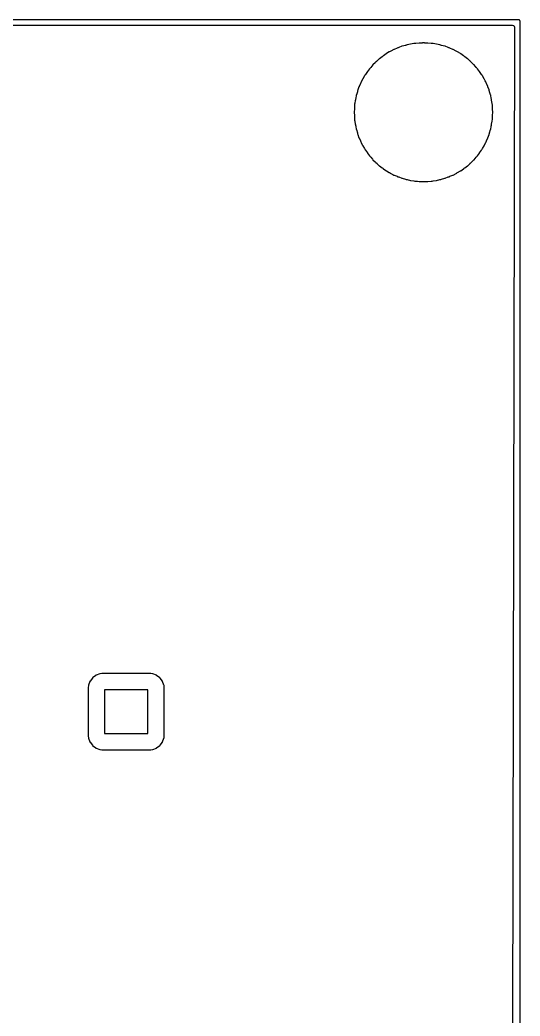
# Model space of a CAD drawing. Header units: metres. Extents: x 53 to 178, y -119 to -45.
# Drawn here: x 159.66 to 178.09, y -81.31 to -44.63 of the extents above; entities that cross this region are included whole.
import ezdxf

# ---------------------------------------------------------------- set-up
doc = ezdxf.new("R2010")
doc.units = ezdxf.units.M

msp = doc.modelspace()

# ---------------------------------------------------------------- linework, layer by layer
for points in [[(178.09, -119.4), (178.09, -44.68), (178.09, -44.679), (178.09, -44.678), (178.09, -44.676), (178.09, -44.675), (178.089, -44.674), (178.089, -44.673), (178.089, -44.671), (178.089, -44.67), (178.089, -44.669), (178.088, -44.668), (178.088, -44.667), (178.088, -44.665), (178.087, -44.664), (178.087, -44.663), (178.086, -44.662), (178.086, -44.661), (178.085, -44.66), (178.085, -44.659), (178.084, -44.658), (178.084, -44.656), (178.083, -44.655), (178.083, -44.654), (178.082, -44.653), (178.081, -44.652), (178.081, -44.651), (178.08, -44.65), (178.079, -44.649), (178.078, -44.648), (178.078, -44.647), (178.077, -44.646), (178.076, -44.646), (178.075, -44.645), (178.074, -44.644), (178.073, -44.643), (178.072, -44.642), (178.071, -44.641), (178.071, -44.641), (178.07, -44.64), (178.069, -44.639), (178.068, -44.638), (178.067, -44.638), (178.065, -44.637), (178.064, -44.636), (178.063, -44.636), (178.062, -44.635), (178.061, -44.635), (178.06, -44.634), (178.059, -44.634), (178.058, -44.633), (178.057, -44.633), (178.055, -44.633), (178.054, -44.632), (178.053, -44.632), (178.052, -44.631), (178.051, -44.631), (178.05, -44.631), (178.048, -44.631), (178.047, -44.631), (178.046, -44.63), (178.045, -44.63), (178.043, -44.63), (178.042, -44.63), (178.041, -44.63), (178.04, -44.63), (53.19, -44.63)], [(53.34, -44.911), (53.34, -119.171), (53.347, -119.204), (53.375, -119.236), (53.421, -119.25), (177.671, -119.25), (177.705, -119.243), (177.737, -119.215), (177.75, -119.169), (177.751, -118.531), (177.89, -44.91), (177.882, -44.876), (177.855, -44.844), (177.809, -44.83), (53.419, -44.83), (53.386, -44.837), (53.354, -44.865), (53.34, -44.911)], [(171.975, -48.028), (171.975, -48.028), (171.975, -48.03), (171.975, -48.032), (171.975, -48.033), (171.982, -48.156), (171.982, -48.158), (171.982, -48.187), (171.982, -48.188), (171.982, -48.189), (171.983, -48.189), (171.983, -48.19), (171.983, -48.19), (171.983, -48.191), (171.983, -48.192), (171.983, -48.193), (171.983, -48.193), (171.986, -48.222), (171.987, -48.224), (171.994, -48.347), (171.994, -48.348), (171.995, -48.349), (171.995, -48.35), (171.995, -48.351), (171.995, -48.351), (171.995, -48.352), (171.995, -48.352), (171.995, -48.353), (171.995, -48.353), (172.018, -48.474), (172.019, -48.477), (172.022, -48.505), (172.022, -48.506), (172.023, -48.508), (172.023, -48.509), (172.023, -48.51), (172.023, -48.51), (172.023, -48.511), (172.023, -48.511), (172.023, -48.511), (172.023, -48.511), (172.031, -48.539), (172.031, -48.541), (172.054, -48.662), (172.054, -48.664), (172.055, -48.666), (172.055, -48.667), (172.056, -48.669), (172.094, -48.786), (172.094, -48.788), (172.102, -48.816), (172.102, -48.817), (172.102, -48.818), (172.103, -48.82), (172.103, -48.821), (172.103, -48.821), (172.103, -48.821), (172.103, -48.821), (172.103, -48.822), (172.104, -48.822), (172.114, -48.848), (172.115, -48.851), (172.153, -48.968), (172.153, -48.969), (172.153, -48.969), (172.154, -48.97), (172.154, -48.971), (172.154, -48.971), (172.154, -48.972), (172.155, -48.972), (172.155, -48.973), (172.155, -48.974), (172.208, -49.085), (172.209, -49.087), (172.219, -49.114), (172.22, -49.115), (172.22, -49.117), (172.221, -49.118), (172.222, -49.12), (172.236, -49.145), (172.237, -49.147), (172.274, -49.227), (172.289, -49.258), (172.29, -49.26), (172.291, -49.261), (172.291, -49.262), (172.292, -49.264), (172.358, -49.368), (172.359, -49.37), (172.373, -49.395), (172.374, -49.396), (172.374, -49.397), (172.375, -49.397), (172.375, -49.397), (172.375, -49.399), (172.376, -49.399), (172.377, -49.4), (172.393, -49.423), (172.395, -49.425), (172.461, -49.529), (172.461, -49.53), (172.461, -49.53), (172.461, -49.53), (172.461, -49.53), (172.461, -49.53), (172.462, -49.531), (172.463, -49.533), (172.464, -49.534), (172.465, -49.535), (172.543, -49.629), (172.545, -49.631), (172.561, -49.654), (172.562, -49.655), (172.562, -49.656), (172.563, -49.656), (172.563, -49.657), (172.563, -49.657), (172.563, -49.657), (172.564, -49.658), (172.565, -49.659), (172.565, -49.659), (172.575, -49.67), (172.585, -49.68), (172.587, -49.682), (172.65, -49.758), (172.665, -49.777), (172.666, -49.778), (172.667, -49.779), (172.668, -49.78), (172.669, -49.782), (172.759, -49.866), (172.761, -49.868), (172.78, -49.888), (172.781, -49.889), (172.781, -49.889), (172.781, -49.889), (172.782, -49.89), (172.782, -49.89), (172.782, -49.89), (172.783, -49.891), (172.784, -49.892), (172.785, -49.893), (172.807, -49.911), (172.809, -49.913), (172.899, -49.997), (172.9, -49.998), (172.901, -49.999), (172.902, -50), (172.904, -50.001), (173.003, -50.073), (173.005, -50.075), (173.027, -50.093), (173.028, -50.093), (173.028, -50.094), (173.028, -50.094), (173.028, -50.094), (173.028, -50.094), (173.029, -50.095), (173.03, -50.095), (173.031, -50.096), (173.032, -50.097), (173.057, -50.112), (173.058, -50.113), (173.148, -50.178), (173.158, -50.186), (173.159, -50.187), (173.161, -50.188), (173.162, -50.188), (173.163, -50.189), (173.271, -50.249), (173.273, -50.25), (173.284, -50.257), (173.298, -50.265), (173.299, -50.266), (173.3, -50.267), (173.302, -50.267), (173.303, -50.268), (173.314, -50.273), (173.329, -50.28), (173.331, -50.281), (173.399, -50.319), (173.439, -50.341), (173.441, -50.342), (173.442, -50.342), (173.443, -50.343), (173.445, -50.343), (173.559, -50.389), (173.562, -50.39), (173.587, -50.402), (173.588, -50.402), (173.588, -50.402), (173.588, -50.402), (173.589, -50.403), (173.59, -50.403), (173.591, -50.404), (173.592, -50.404), (173.592, -50.404), (173.592, -50.404), (173.593, -50.404), (173.621, -50.413), (173.623, -50.414), (173.737, -50.459), (173.739, -50.46), (173.74, -50.46), (173.742, -50.461), (173.743, -50.461), (173.863, -50.492), (173.865, -50.493), (173.873, -50.495), (173.892, -50.501), (173.894, -50.502), (173.895, -50.502), (173.897, -50.503), (173.898, -50.503), (173.915, -50.506), (173.926, -50.508), (173.929, -50.509), (174.048, -50.539), (174.05, -50.54), (174.051, -50.54), (174.053, -50.54), (174.054, -50.541), (174.177, -50.556), (174.179, -50.556), (174.207, -50.562), (174.208, -50.562), (174.209, -50.562), (174.21, -50.562), (174.211, -50.562), (174.212, -50.563), (174.212, -50.563), (174.212, -50.563), (174.213, -50.563), (174.242, -50.564), (174.244, -50.565), (174.309, -50.573), (174.366, -50.58), (174.367, -50.58), (174.367, -50.58), (174.367, -50.58), (174.368, -50.58), (174.368, -50.58), (174.369, -50.58), (174.37, -50.58), (174.371, -50.58), (174.373, -50.581), (174.496, -50.581), (174.498, -50.581), (174.527, -50.582), (174.528, -50.582), (174.528, -50.582), (174.529, -50.582), (174.53, -50.582), (174.53, -50.582), (174.531, -50.582), (174.532, -50.582), (174.532, -50.582), (174.533, -50.582), (174.562, -50.581), (174.564, -50.581), (174.687, -50.581), (174.689, -50.58), (174.69, -50.58), (174.692, -50.58), (174.694, -50.58), (174.816, -50.565), (174.818, -50.564), (174.847, -50.563), (174.848, -50.563), (174.849, -50.562), (174.849, -50.562), (174.849, -50.562), (174.85, -50.562), (174.852, -50.562), (174.853, -50.562), (174.853, -50.562), (174.853, -50.562), (174.881, -50.556), (174.883, -50.556), (175.006, -50.541), (175.007, -50.54), (175.009, -50.54), (175.01, -50.54), (175.012, -50.539), (175.131, -50.509), (175.134, -50.508), (175.162, -50.503), (175.163, -50.503), (175.165, -50.502), (175.166, -50.502), (175.168, -50.501), (175.195, -50.493), (175.197, -50.492), (175.317, -50.461), (175.318, -50.461), (175.32, -50.46), (175.321, -50.46), (175.323, -50.459), (175.437, -50.414), (175.439, -50.413), (175.467, -50.404), (175.468, -50.404), (175.47, -50.403), (175.471, -50.403), (175.473, -50.402), (175.498, -50.39), (175.501, -50.389), (175.615, -50.343), (175.617, -50.343), (175.618, -50.342), (175.619, -50.342), (175.621, -50.341), (175.729, -50.281), (175.731, -50.28), (175.757, -50.268), (175.758, -50.267), (175.76, -50.267), (175.761, -50.266), (175.762, -50.265), (175.787, -50.25), (175.789, -50.249), (175.897, -50.189), (175.898, -50.188), (175.899, -50.188), (175.901, -50.187), (175.902, -50.186), (176.002, -50.113), (176.003, -50.112), (176.028, -50.097), (176.029, -50.096), (176.03, -50.095), (176.032, -50.094), (176.033, -50.093), (176.055, -50.075), (176.057, -50.073), (176.156, -50.001), (176.158, -50), (176.159, -49.999), (176.16, -49.998), (176.161, -49.997), (176.251, -49.913), (176.253, -49.911), (176.275, -49.893), (176.276, -49.892), (176.277, -49.891), (176.278, -49.89), (176.28, -49.888), (176.299, -49.868), (176.301, -49.866), (176.391, -49.782), (176.392, -49.78), (176.393, -49.779), (176.394, -49.778), (176.395, -49.777), (176.474, -49.682), (176.475, -49.68), (176.495, -49.659), (176.496, -49.658), (176.497, -49.657), (176.498, -49.655), (176.498, -49.655), (176.499, -49.654), (176.516, -49.631), (176.517, -49.63), (176.595, -49.535), (176.596, -49.533), (176.597, -49.532), (176.598, -49.531), (176.599, -49.529), (176.665, -49.425), (176.666, -49.424), (176.683, -49.4), (176.684, -49.399), (176.685, -49.398), (176.686, -49.396), (176.687, -49.395), (176.701, -49.37), (176.702, -49.368), (176.768, -49.264), (176.769, -49.262), (176.769, -49.261), (176.77, -49.26), (176.771, -49.258), (176.823, -49.147), (176.824, -49.145), (176.838, -49.12), (176.839, -49.118), (176.84, -49.117), (176.84, -49.115), (176.841, -49.114), (176.851, -49.087), (176.852, -49.085), (176.905, -48.974), (176.905, -48.972), (176.906, -48.971), (176.907, -48.969), (176.907, -48.968), (176.945, -48.851), (176.946, -48.848), (176.956, -48.822), (176.957, -48.82), (176.958, -48.819), (176.958, -48.817), (176.958, -48.816), (176.966, -48.788), (176.966, -48.786), (177.004, -48.669), (177.005, -48.667), (177.005, -48.666), (177.006, -48.664), (177.006, -48.662), (177.029, -48.541), (177.029, -48.539), (177.037, -48.511), (177.037, -48.51), (177.037, -48.508), (177.038, -48.507), (177.038, -48.505), (177.041, -48.477), (177.042, -48.474), (177.065, -48.353), (177.065, -48.352), (177.065, -48.352), (177.065, -48.351), (177.065, -48.35), (177.065, -48.349), (177.066, -48.348), (177.066, -48.347), (177.069, -48.298), (177.073, -48.224), (177.074, -48.222), (177.077, -48.193), (177.077, -48.193), (177.077, -48.191), (177.077, -48.189), (177.078, -48.188), (177.078, -48.148), (177.078, -48.146), (177.085, -48.033), (177.085, -48.032), (177.085, -48.03), (177.085, -48.028), (177.085, -48.027), (177.078, -47.914), (177.078, -47.912), (177.078, -47.872), (177.077, -47.871), (177.077, -47.87), (177.077, -47.87), (177.077, -47.868), (177.077, -47.867), (177.074, -47.838), (177.073, -47.836), (177.069, -47.769), (177.066, -47.713), (177.066, -47.712), (177.065, -47.711), (177.065, -47.709), (177.065, -47.708), (177.065, -47.707), (177.065, -47.707), (177.065, -47.707), (177.042, -47.586), (177.041, -47.583), (177.038, -47.555), (177.038, -47.553), (177.037, -47.552), (177.037, -47.55), (177.037, -47.549), (177.029, -47.521), (177.029, -47.519), (177.006, -47.399), (177.006, -47.398), (177.006, -47.396), (177.005, -47.394), (177.005, -47.393), (177.004, -47.391), (176.966, -47.274), (176.966, -47.272), (176.958, -47.244), (176.958, -47.243), (176.958, -47.243), (176.958, -47.243), (176.958, -47.243), (176.958, -47.241), (176.957, -47.24), (176.957, -47.239), (176.956, -47.238), (176.946, -47.212), (176.945, -47.209), (176.907, -47.092), (176.907, -47.091), (176.906, -47.089), (176.905, -47.088), (176.905, -47.086), (176.852, -46.975), (176.851, -46.973), (176.841, -46.946), (176.84, -46.945), (176.839, -46.943), (176.839, -46.942), (176.838, -46.94), (176.838, -46.94), (176.824, -46.915), (176.823, -46.913), (176.805, -46.874), (176.771, -46.802), (176.77, -46.8), (176.769, -46.799), (176.769, -46.798), (176.768, -46.796), (176.702, -46.692), (176.701, -46.69), (176.687, -46.665), (176.686, -46.664), (176.685, -46.662), (176.684, -46.661), (176.683, -46.66), (176.666, -46.637), (176.665, -46.635), (176.599, -46.531), (176.599, -46.53), (176.599, -46.53), (176.598, -46.529), (176.597, -46.528), (176.596, -46.527), (176.595, -46.525), (176.517, -46.431), (176.516, -46.429), (176.499, -46.406), (176.498, -46.405), (176.497, -46.404), (176.497, -46.403), (176.497, -46.403), (176.497, -46.403), (176.496, -46.402), (176.495, -46.401), (176.495, -46.401), (176.481, -46.386), (176.475, -46.38), (176.473, -46.378), (176.395, -46.283), (176.394, -46.282), (176.394, -46.282), (176.394, -46.282), (176.393, -46.281), (176.392, -46.28), (176.391, -46.278), (176.301, -46.194), (176.299, -46.192), (176.298, -46.192), (176.28, -46.172), (176.279, -46.171), (176.279, -46.171), (176.279, -46.171), (176.278, -46.17), (176.278, -46.17), (176.278, -46.17), (176.278, -46.17), (176.278, -46.17), (176.277, -46.169), (176.276, -46.168), (176.275, -46.167), (176.253, -46.149), (176.251, -46.147), (176.161, -46.063), (176.161, -46.062), (176.16, -46.062), (176.159, -46.061), (176.158, -46.06), (176.158, -46.06), (176.158, -46.06), (176.157, -46.06), (176.157, -46.059), (176.156, -46.059), (176.057, -45.987), (176.055, -45.985), (176.033, -45.967), (176.032, -45.966), (176.032, -45.966), (176.031, -45.965), (176.03, -45.965), (176.03, -45.965), (176.03, -45.964), (176.029, -45.964), (176.028, -45.964), (176.028, -45.963), (176.003, -45.948), (176.002, -45.947), (175.902, -45.874), (175.901, -45.873), (175.899, -45.872), (175.898, -45.872), (175.897, -45.871), (175.789, -45.811), (175.787, -45.81), (175.763, -45.795), (175.762, -45.795), (175.762, -45.795), (175.761, -45.794), (175.76, -45.794), (175.76, -45.794), (175.76, -45.793), (175.759, -45.793), (175.758, -45.792), (175.757, -45.792), (175.731, -45.78), (175.729, -45.779), (175.621, -45.719), (175.62, -45.719), (175.619, -45.718), (175.618, -45.718), (175.617, -45.717), (175.616, -45.717), (175.615, -45.717), (175.615, -45.717), (175.501, -45.671), (175.498, -45.67), (175.473, -45.658), (175.472, -45.658), (175.471, -45.657), (175.47, -45.657), (175.47, -45.657), (175.47, -45.657), (175.469, -45.657), (175.468, -45.656), (175.467, -45.656), (175.467, -45.656), (175.439, -45.647), (175.437, -45.646), (175.323, -45.601), (175.321, -45.6), (175.32, -45.6), (175.318, -45.599), (175.317, -45.599), (175.197, -45.568), (175.195, -45.567), (175.168, -45.559), (175.166, -45.558), (175.165, -45.558), (175.163, -45.557), (175.162, -45.557), (175.134, -45.552), (175.131, -45.551), (175.012, -45.521), (175.01, -45.52), (175.009, -45.52), (175.007, -45.52), (175.006, -45.519), (174.883, -45.504), (174.881, -45.504), (174.853, -45.498), (174.852, -45.498), (174.852, -45.498), (174.851, -45.498), (174.851, -45.498), (174.85, -45.498), (174.849, -45.498), (174.849, -45.498), (174.848, -45.497), (174.848, -45.497), (174.847, -45.497), (174.847, -45.497), (174.818, -45.496), (174.816, -45.495), (174.694, -45.48), (174.692, -45.48), (174.69, -45.48), (174.689, -45.48), (174.687, -45.48), (174.564, -45.48), (174.562, -45.479), (174.537, -45.478), (174.533, -45.478), (174.532, -45.478), (174.532, -45.478), (174.531, -45.478), (174.53, -45.478), (174.53, -45.478), (174.529, -45.478), (174.528, -45.478), (174.528, -45.478), (174.527, -45.478), (174.523, -45.478), (174.498, -45.479), (174.496, -45.48), (174.373, -45.48), (174.372, -45.48), (174.371, -45.48), (174.37, -45.48), (174.369, -45.48), (174.369, -45.48), (174.368, -45.48), (174.368, -45.48), (174.367, -45.48), (174.366, -45.48), (174.244, -45.495), (174.242, -45.496), (174.213, -45.497), (174.213, -45.497), (174.212, -45.497), (174.211, -45.498), (174.21, -45.498), (174.21, -45.498), (174.209, -45.498), (174.209, -45.498), (174.208, -45.498), (174.207, -45.498), (174.179, -45.504), (174.177, -45.504), (174.054, -45.519), (174.053, -45.519), (174.052, -45.52), (174.051, -45.52), (174.05, -45.52), (174.049, -45.52), (174.048, -45.521), (173.929, -45.551), (173.926, -45.552), (173.898, -45.557), (173.898, -45.557), (173.897, -45.557), (173.896, -45.557), (173.896, -45.558), (173.896, -45.558), (173.895, -45.558), (173.894, -45.558), (173.893, -45.558), (173.892, -45.559), (173.882, -45.562), (173.865, -45.567), (173.863, -45.568), (173.743, -45.599), (173.742, -45.599), (173.74, -45.6), (173.739, -45.6), (173.737, -45.601), (173.623, -45.646), (173.621, -45.647), (173.593, -45.656), (173.593, -45.656), (173.592, -45.656), (173.591, -45.656), (173.59, -45.657), (173.59, -45.657), (173.59, -45.657), (173.589, -45.657), (173.588, -45.658), (173.587, -45.658), (173.562, -45.67), (173.559, -45.671), (173.445, -45.717), (173.443, -45.717), (173.442, -45.718), (173.441, -45.718), (173.439, -45.719), (173.331, -45.779), (173.329, -45.78), (173.303, -45.792), (173.302, -45.792), (173.302, -45.792), (173.301, -45.793), (173.3, -45.793), (173.3, -45.793), (173.3, -45.794), (173.299, -45.794), (173.298, -45.794), (173.298, -45.795), (173.273, -45.81), (173.271, -45.811), (173.163, -45.871), (173.162, -45.871), (173.161, -45.872), (173.16, -45.873), (173.159, -45.873), (173.158, -45.874), (173.158, -45.874), (173.158, -45.874), (173.058, -45.947), (173.057, -45.948), (173.032, -45.963), (173.032, -45.964), (173.031, -45.964), (173.03, -45.965), (173.03, -45.965), (173.03, -45.965), (173.029, -45.966), (173.028, -45.966), (173.028, -45.966), (173.027, -45.967), (173.005, -45.985), (173.003, -45.987), (172.904, -46.059), (172.903, -46.06), (172.902, -46.06), (172.901, -46.061), (172.9, -46.062), (172.9, -46.062), (172.899, -46.063), (172.899, -46.063), (172.899, -46.063), (172.809, -46.147), (172.807, -46.149), (172.785, -46.167), (172.785, -46.168), (172.784, -46.168), (172.783, -46.169), (172.783, -46.169), (172.783, -46.169), (172.782, -46.17), (172.782, -46.17), (172.781, -46.171), (172.78, -46.172), (172.774, -46.179), (172.761, -46.192), (172.759, -46.194), (172.669, -46.278), (172.668, -46.28), (172.667, -46.281), (172.666, -46.282), (172.665, -46.283), (172.587, -46.378), (172.585, -46.38), (172.575, -46.39), (172.565, -46.401), (172.565, -46.401), (172.564, -46.402), (172.564, -46.402), (172.563, -46.403), (172.563, -46.403), (172.563, -46.403), (172.562, -46.404), (172.562, -46.405), (172.561, -46.406), (172.545, -46.429), (172.543, -46.431), (172.465, -46.525), (172.464, -46.526), (172.463, -46.527), (172.463, -46.528), (172.462, -46.528), (172.462, -46.528), (172.462, -46.529), (172.462, -46.529), (172.461, -46.53), (172.461, -46.531), (172.395, -46.635), (172.393, -46.637), (172.377, -46.66), (172.376, -46.661), (172.375, -46.662), (172.374, -46.663), (172.374, -46.664), (172.374, -46.664), (172.374, -46.664), (172.373, -46.665), (172.373, -46.665), (172.373, -46.665), (172.359, -46.69), (172.358, -46.692), (172.292, -46.796), (172.291, -46.798), (172.291, -46.799), (172.29, -46.8), (172.289, -46.802), (172.237, -46.913), (172.236, -46.915), (172.235, -46.917), (172.222, -46.94), (172.222, -46.941), (172.221, -46.941), (172.221, -46.942), (172.221, -46.942), (172.221, -46.942), (172.221, -46.942), (172.221, -46.943), (172.22, -46.943), (172.22, -46.944), (172.22, -46.944), (172.22, -46.944), (172.22, -46.945), (172.219, -46.945), (172.219, -46.946), (172.209, -46.973), (172.208, -46.975), (172.155, -47.086), (172.155, -47.087), (172.154, -47.088), (172.154, -47.09), (172.154, -47.091), (172.154, -47.091), (172.153, -47.091), (172.153, -47.091), (172.153, -47.092), (172.153, -47.092), (172.115, -47.209), (172.114, -47.212), (172.104, -47.238), (172.103, -47.239), (172.103, -47.239), (172.103, -47.239), (172.103, -47.24), (172.103, -47.24), (172.103, -47.241), (172.102, -47.242), (172.102, -47.243), (172.102, -47.244), (172.094, -47.272), (172.094, -47.274), (172.056, -47.391), (172.055, -47.392), (172.055, -47.393), (172.055, -47.394), (172.055, -47.395), (172.054, -47.396), (172.054, -47.397), (172.054, -47.398), (172.054, -47.398), (172.031, -47.519), (172.031, -47.521), (172.023, -47.549), (172.023, -47.55), (172.023, -47.55), (172.023, -47.551), (172.023, -47.552), (172.023, -47.552), (172.023, -47.553), (172.022, -47.554), (172.022, -47.554), (172.022, -47.555), (172.019, -47.583), (172.018, -47.586), (171.995, -47.707), (171.995, -47.707), (171.995, -47.708), (171.995, -47.709), (171.995, -47.71), (171.995, -47.71), (171.995, -47.711), (171.995, -47.712), (171.994, -47.712), (171.994, -47.713), (171.987, -47.836), (171.986, -47.838), (171.983, -47.867), (171.983, -47.868), (171.983, -47.869), (171.983, -47.87), (171.982, -47.871), (171.982, -47.871), (171.982, -47.872), (171.982, -47.872), (171.982, -47.872), (171.982, -47.873), (171.982, -47.902), (171.982, -47.904), (171.975, -48.027), (171.975, -48.028)], [(162.176, -71.003), (162.176, -71.003), (162.176, -71.004), (162.176, -71.005), (162.176, -71.006), (162.176, -71.007), (162.176, -71.007), (162.176, -71.007), (162.182, -71.067), (162.182, -71.068), (162.182, -71.069), (162.183, -71.07), (162.183, -71.071), (162.183, -71.072), (162.183, -71.073), (162.183, -71.074), (162.184, -71.075), (162.184, -71.076), (162.184, -71.077), (162.185, -71.078), (162.185, -71.079), (162.235, -71.214), (162.236, -71.215), (162.236, -71.216), (162.237, -71.217), (162.237, -71.218), (162.237, -71.218), (162.238, -71.219), (162.238, -71.22), (162.239, -71.221), (162.239, -71.221), (162.24, -71.222), (162.24, -71.224), (162.241, -71.225), (162.242, -71.226), (162.328, -71.342), (162.33, -71.343), (162.331, -71.344), (162.332, -71.346), (162.333, -71.347), (162.333, -71.347), (162.334, -71.348), (162.336, -71.349), (162.337, -71.35), (162.338, -71.352), (162.454, -71.438), (162.455, -71.439), (162.456, -71.44), (162.458, -71.44), (162.459, -71.441), (162.459, -71.441), (162.46, -71.442), (162.461, -71.442), (162.462, -71.443), (162.462, -71.443), (162.463, -71.443), (162.464, -71.444), (162.465, -71.444), (162.466, -71.445), (162.601, -71.495), (162.601, -71.495), (162.602, -71.495), (162.604, -71.496), (162.605, -71.496), (162.606, -71.496), (162.607, -71.497), (162.608, -71.497), (162.61, -71.497), (162.611, -71.497), (162.612, -71.498), (162.613, -71.498), (162.62, -71.499), (162.673, -71.504), (162.674, -71.504), (162.675, -71.504), (162.677, -71.504), (162.678, -71.505), (164.474, -71.505), (164.475, -71.504), (164.477, -71.504), (164.478, -71.504), (164.479, -71.504), (164.539, -71.498), (164.54, -71.498), (164.541, -71.498), (164.542, -71.497), (164.543, -71.497), (164.544, -71.497), (164.545, -71.497), (164.546, -71.497), (164.547, -71.496), (164.548, -71.496), (164.549, -71.496), (164.55, -71.495), (164.551, -71.495), (164.686, -71.445), (164.687, -71.444), (164.688, -71.444), (164.689, -71.443), (164.69, -71.443), (164.691, -71.442), (164.692, -71.442), (164.693, -71.441), (164.694, -71.44), (164.695, -71.44), (164.696, -71.439), (164.697, -71.439), (164.698, -71.438), (164.814, -71.352), (164.814, -71.351), (164.815, -71.35), (164.816, -71.349), (164.817, -71.349), (164.818, -71.348), (164.819, -71.347), (164.82, -71.346), (164.821, -71.345), (164.821, -71.344), (164.822, -71.343), (164.823, -71.342), (164.824, -71.342), (164.91, -71.226), (164.911, -71.225), (164.911, -71.224), (164.912, -71.223), (164.912, -71.222), (164.913, -71.221), (164.914, -71.22), (164.914, -71.219), (164.915, -71.218), (164.915, -71.217), (164.916, -71.216), (164.916, -71.215), (164.917, -71.214), (164.967, -71.079), (164.967, -71.078), (164.968, -71.077), (164.968, -71.076), (164.968, -71.075), (164.969, -71.074), (164.969, -71.073), (164.969, -71.072), (164.969, -71.071), (164.969, -71.07), (164.97, -71.069), (164.97, -71.068), (164.97, -71.067), (164.976, -71.007), (164.976, -71.006), (164.976, -71.005), (164.976, -71.003), (164.976, -71.002), (164.976, -69.206), (164.976, -69.205), (164.976, -69.203), (164.976, -69.202), (164.976, -69.201), (164.971, -69.152), (164.97, -69.141), (164.97, -69.14), (164.97, -69.139), (164.969, -69.138), (164.969, -69.137), (164.969, -69.136), (164.969, -69.135), (164.969, -69.134), (164.968, -69.133), (164.968, -69.132), (164.968, -69.131), (164.967, -69.13), (164.967, -69.129), (164.917, -68.994), (164.916, -68.993), (164.916, -68.992), (164.915, -68.991), (164.915, -68.99), (164.915, -68.99), (164.914, -68.989), (164.914, -68.988), (164.913, -68.987), (164.913, -68.987), (164.912, -68.986), (164.912, -68.984), (164.911, -68.983), (164.91, -68.982), (164.824, -68.866), (164.822, -68.865), (164.821, -68.864), (164.82, -68.862), (164.819, -68.861), (164.819, -68.861), (164.818, -68.86), (164.816, -68.859), (164.815, -68.858), (164.814, -68.856), (164.698, -68.77), (164.697, -68.769), (164.696, -68.768), (164.694, -68.768), (164.693, -68.767), (164.693, -68.767), (164.692, -68.766), (164.691, -68.766), (164.69, -68.765), (164.69, -68.765), (164.689, -68.765), (164.688, -68.764), (164.687, -68.764), (164.686, -68.763), (164.551, -68.713), (164.551, -68.713), (164.55, -68.713), (164.548, -68.712), (164.547, -68.712), (164.546, -68.712), (164.545, -68.711), (164.544, -68.711), (164.542, -68.711), (164.541, -68.711), (164.54, -68.71), (164.539, -68.71), (164.479, -68.704), (164.479, -68.704), (164.477, -68.704), (164.476, -68.704), (164.475, -68.704), (164.474, -68.703), (162.678, -68.703), (162.677, -68.704), (162.676, -68.704), (162.675, -68.704), (162.674, -68.704), (162.673, -68.704), (162.673, -68.704), (162.673, -68.704), (162.613, -68.71), (162.612, -68.71), (162.611, -68.71), (162.61, -68.711), (162.609, -68.711), (162.608, -68.711), (162.607, -68.711), (162.606, -68.711), (162.605, -68.712), (162.604, -68.712), (162.603, -68.712), (162.602, -68.713), (162.601, -68.713), (162.466, -68.763), (162.465, -68.764), (162.464, -68.764), (162.463, -68.765), (162.462, -68.765), (162.462, -68.765), (162.461, -68.766), (162.46, -68.766), (162.459, -68.767), (162.459, -68.767), (162.458, -68.768), (162.456, -68.768), (162.455, -68.769), (162.454, -68.77), (162.338, -68.856), (162.337, -68.858), (162.336, -68.859), (162.334, -68.86), (162.333, -68.861), (162.333, -68.861), (162.332, -68.862), (162.331, -68.864), (162.33, -68.865), (162.328, -68.866), (162.242, -68.982), (162.241, -68.983), (162.24, -68.984), (162.24, -68.986), (162.239, -68.987), (162.239, -68.987), (162.238, -68.988), (162.238, -68.989), (162.237, -68.99), (162.237, -68.99), (162.237, -68.991), (162.236, -68.992), (162.236, -68.993), (162.235, -68.994), (162.185, -69.129), (162.185, -69.13), (162.184, -69.131), (162.184, -69.132), (162.184, -69.133), (162.183, -69.134), (162.183, -69.135), (162.183, -69.136), (162.183, -69.137), (162.183, -69.138), (162.182, -69.139), (162.182, -69.14), (162.182, -69.141), (162.182, -69.146), (162.176, -69.201), (162.176, -69.201), (162.176, -69.201), (162.176, -69.202), (162.176, -69.202), (162.176, -69.202), (162.176, -69.203), (162.176, -69.204), (162.176, -69.205), (162.175, -69.206), (162.175, -71.002), (162.176, -71.003)], [(162.776, -70.904), (164.376, -70.904), (164.376, -69.304), (162.776, -69.304), (162.776, -70.904)]]:
    msp.add_lwpolyline(points)

doc.saveas('drawing.dxf')
